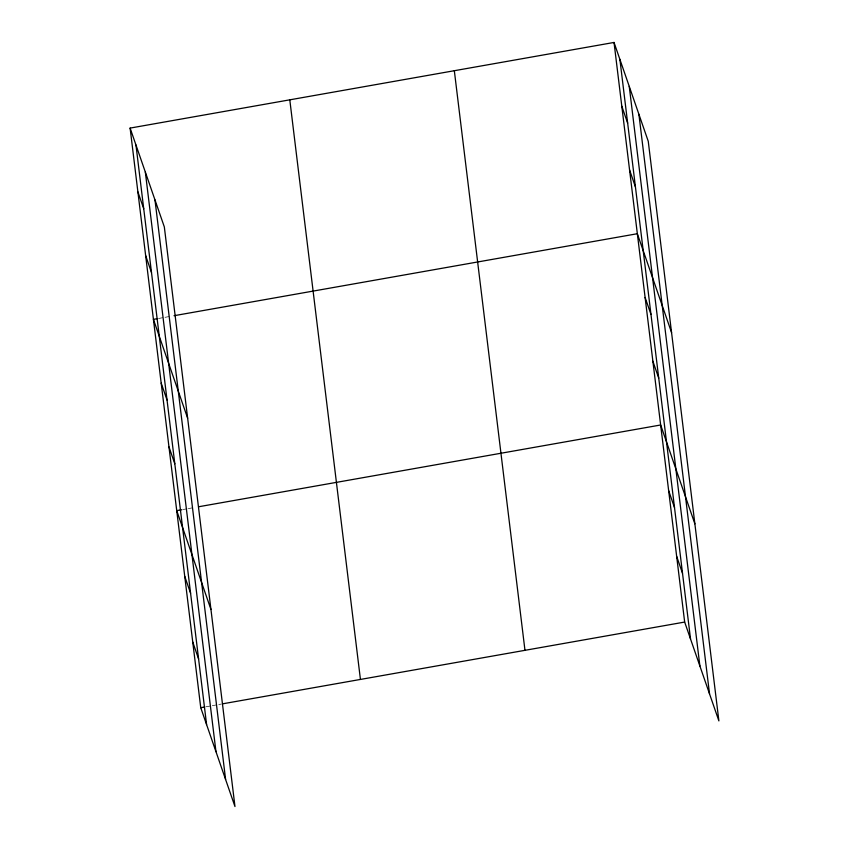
<?xml version="1.0" encoding="UTF-8"?>
<svg xmlns="http://www.w3.org/2000/svg" width="849" height="849" viewBox="0 0 849 849"><rect width="100%" height="100%" fill="white"/><g stroke="black" fill="none" stroke-linecap="round" stroke-linejoin="round"><path stroke-width="0.64" stroke-dasharray="4.25 3.18" d="M158.572 318.449L163.719 317.537M165.003 317.314L170.161 316.401M183.161 509.496L187.024 508.806M188.319 508.583L193.466 507.67M205.893 706.793L211.04 705.88M212.335 705.646L217.482 704.734M218.777 704.511L221.345 704.054"/><path stroke-width="1.27" d="M130.109 128.093L164.335 226.938L234.971 806.55L200.746 707.705L130.109 128.093L614.029 42.45L648.254 141.295L718.891 720.907L684.665 622.062L614.029 42.45M157.277 318.683L153.414 319.362L187.65 418.217M174.024 315.711L637.334 233.719L671.57 332.575M181.877 509.718L176.73 510.631L210.955 609.486M198.624 506.757L660.649 424.988L694.875 523.844M200.746 707.705L204.609 707.015M222.64 703.821L684.665 622.062M621.797 106.21L627.655 123.116M629.565 169.959L635.423 186.876M645.113 297.479L650.96 314.385M652.881 361.239L658.739 378.145M668.651 490.68L674.509 507.596M676.664 556.371L682.511 573.277M137.878 191.853L143.736 208.758M145.646 255.602L151.504 272.518M161.183 383.122L167.041 400.028M168.951 446.882L174.809 463.787M184.732 576.322L190.59 593.239M192.734 642.014L198.592 658.92M638.894 114.265L709.531 693.866M629.247 86.396L699.884 666.009M619.887 59.366L690.524 638.968M454.332 70.711L524.969 650.323M289.796 99.832L360.432 679.433M154.974 199.908L225.611 779.509M145.328 172.039L215.964 751.652M135.957 144.999L206.594 724.611"/></g></svg>
